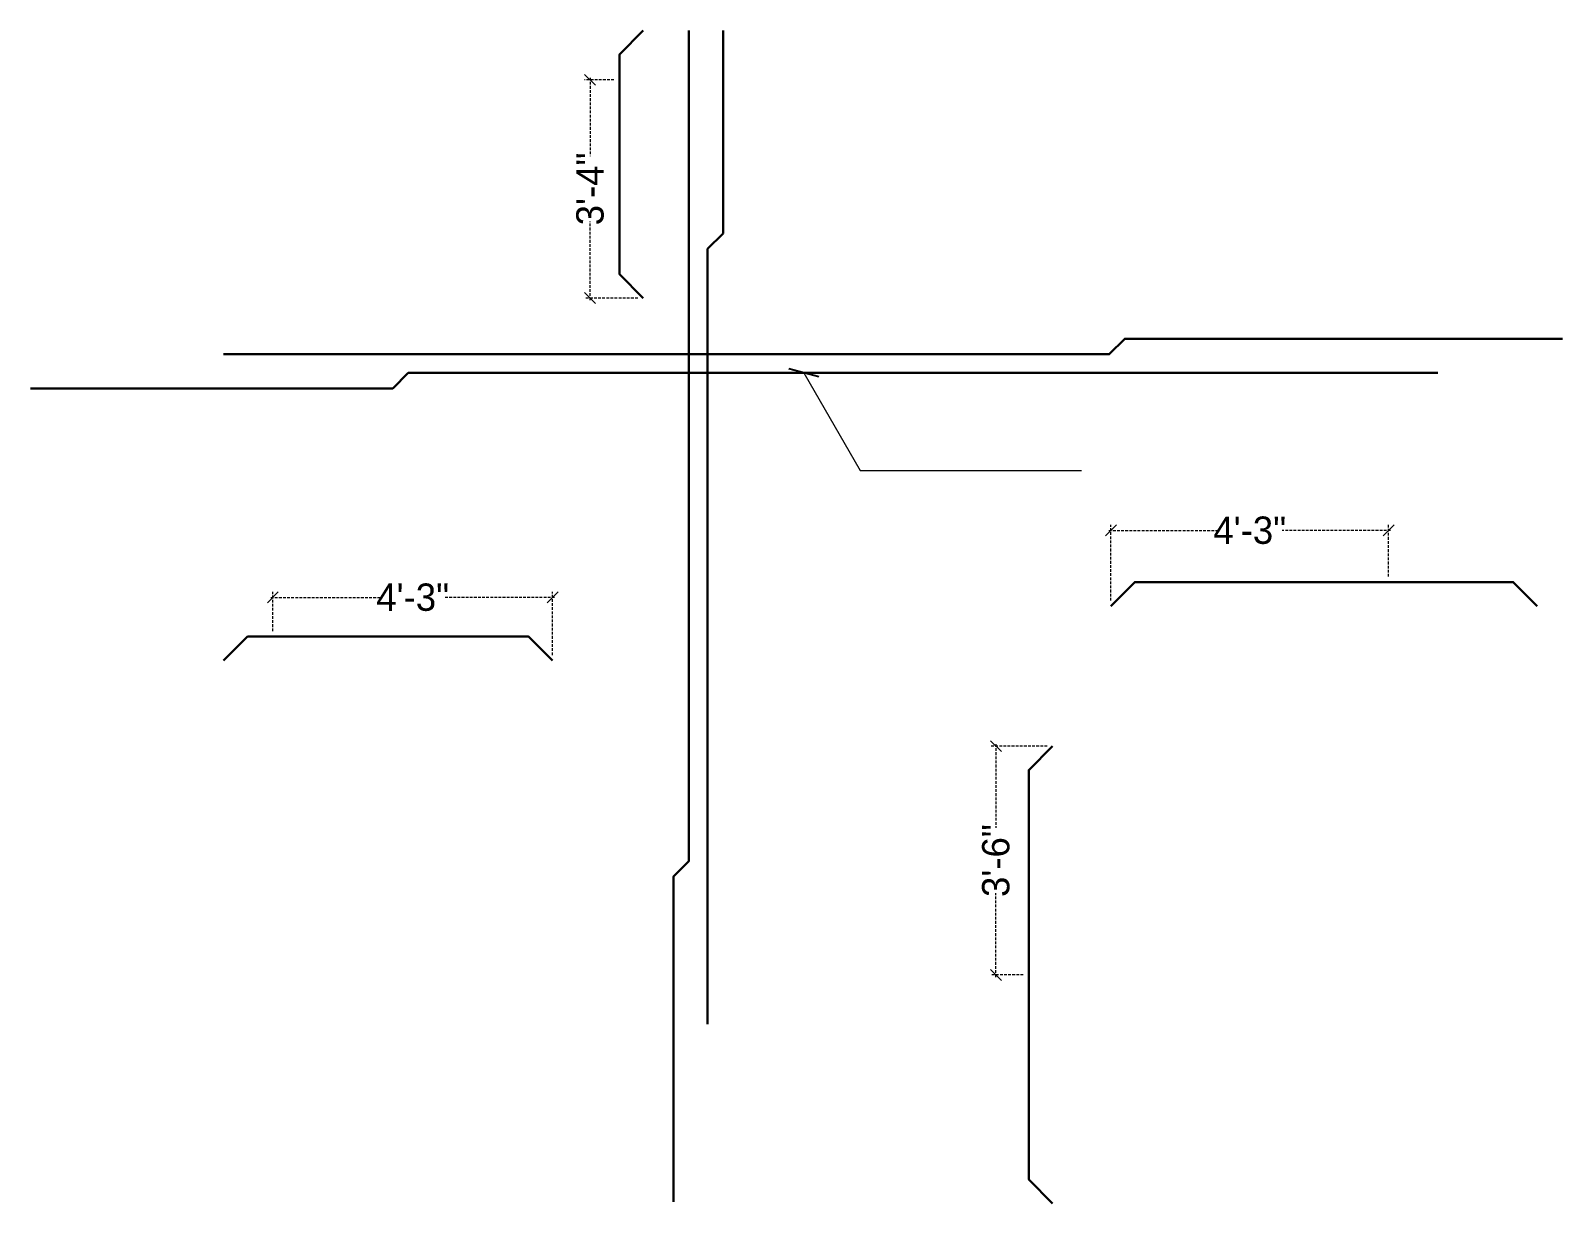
# Model space of a CAD drawing. Header units: millimetres. Extents: x -6808 to 215771, y -89660 to -16303.
# Drawn here: x 215491.1 to 215771.2, y -89659.8 to -89445.3 of the extents above; entities that cross this region are included whole.
import ezdxf

# ---------------------------------------------------------------- set-up
doc = ezdxf.new("R2010")
doc.units = ezdxf.units.MM
doc.header["$PDMODE"] = 35
doc.linetypes.add('DASHED', pattern=[0.75, 0.5, -0.25])
doc.layers.get('0').update_dxf_attribs({"color": 8})
doc.layers.add('SLAB', color=5, linetype='Continuous', lineweight=30)
doc.styles.add('SAJ', font='eurr____.ttf')
doc.dimstyles.new('SAJ', dxfattribs={"dimtxt": 5, "dimasz": 2, "dimexe": 1, "dimexo": 1, "dimgap": 0.09375, "dimtad": 0, "dimdec": 1, "dimzin": 0, "dimdsep": 46, "dimlunit": 4, "dimtxsty": 'SAJ', "dimblk": 'OBLIQUE', "dimcen": 0.125, "dimdle": 0.375, "dimadec": 0, "dimazin": 0, "dimtfac": 1, "dimtdec": 1, "dimtofl": 0, "dimtmove": 0, "dimatfit": 3, "dimldrblk": 'OBLIQUE', "dimfxl": 1, "dimtolj": 1, "dimtzin": 0, "dimlwd": 5, "dimlwe": 5, "dimarcsym": 1})

# ---------------------------------------------------------------- blocks, each defined once
blk = doc.blocks.new('_Oblique')
at = {"color": 0, "linetype": 'ByBlock', "lineweight": -2}
blk.add_line((-0.5, -0.5), (0.5, 0.5), dxfattribs=at)
blk = doc.blocks.new('*D1461')
at = {"layer": 'Defpoints', "color": 0, "transparency": 16777216}
for p in [(215667.61, -89576.22), (215677.99, -89576.22), (215673.61, -89618.06)]:
    blk.add_point(p, dxfattribs=at)
at = {"layer": 'SLAB', "color": 0, "linetype": 'DASHED', "lineweight": 18, "transparency": 16777216}
for p, q in [((215676.99, -89576.22), (215666.61, -89576.22)), ((215667.61, -89575.84), (215667.61, -89591.16)), ((215667.61, -89618.44), (215667.61, -89603.12)), ((215672.61, -89618.06), (215666.61, -89618.06))]:
    blk.add_line(p, q, dxfattribs=at)
at = {"layer": 'SLAB', "color": 0, "lineweight": 18, "transparency": 16777216, "xscale": 2, "yscale": 2, "zscale": 2}
for p, rotation in [((215667.61, -89576.22), 90), ((215667.61, -89618.06), 270)]:
    blk.add_blockref('_Oblique', p, dxfattribs=dict(at, rotation=rotation))
at = {"layer": 'SLAB', "color": 0, "lineweight": 18, "transparency": 16777216, "insert": (215667.61, -89597.14), "char_height": 5, "attachment_point": 5, "rotation": 90, "style": 'SAJ'}
blk.add_mtext('\\A1;3\'-6"', dxfattribs=at)
blk = doc.blocks.new('*D1462')
at = {"layer": 'Defpoints', "color": 0, "transparency": 16777216}
for p in [(215598.77, -89454.35), (215593.42, -89494.25), (215603.14, -89494.25)]:
    blk.add_point(p, dxfattribs=at)
at = {"layer": 'SLAB', "color": 0, "linetype": 'DASHED', "lineweight": 18, "transparency": 16777216}
for p, q in [((215597.77, -89454.35), (215592.42, -89454.35)), ((215593.42, -89453.97), (215593.42, -89468.32)), ((215593.42, -89494.63), (215593.42, -89480.28)), ((215602.14, -89494.25), (215592.42, -89494.25))]:
    blk.add_line(p, q, dxfattribs=at)
at = {"layer": 'SLAB', "color": 0, "lineweight": 18, "transparency": 16777216, "xscale": 2, "yscale": 2, "zscale": 2}
for p, rotation in [((215593.42, -89454.35), 90), ((215593.42, -89494.25), 270)]:
    blk.add_blockref('_Oblique', p, dxfattribs=dict(at, rotation=rotation))
at = {"layer": 'SLAB', "color": 0, "lineweight": 18, "transparency": 16777216, "insert": (215593.42, -89474.3), "char_height": 5, "attachment_point": 5, "rotation": 90, "style": 'SAJ'}
blk.add_mtext('\\A1;3\'-4"', dxfattribs=at)
blk = doc.blocks.new('*D1463')
at = {"layer": 'Defpoints', "color": 0, "transparency": 16777216}
for p in [(215688.63, -89536.75), (215739.41, -89546.21), (215688.63, -89550.59)]:
    blk.add_point(p, dxfattribs=at)
at = {"layer": 'SLAB', "color": 0, "linetype": 'DASHED', "lineweight": 18, "transparency": 16777216}
for p, q in [((215688.26, -89536.75), (215708.09, -89536.75)), ((215688.63, -89549.59), (215688.63, -89535.75)), ((215739.78, -89536.75), (215719.95, -89536.75)), ((215739.41, -89545.21), (215739.41, -89535.75))]:
    blk.add_line(p, q, dxfattribs=at)
at = {"layer": 'SLAB', "color": 0, "lineweight": 18, "transparency": 16777216, "xscale": 2, "yscale": 2, "zscale": 2, "rotation": 180}
blk.add_blockref('_Oblique', (215688.63, -89536.75), dxfattribs=at)
at = {"layer": 'SLAB', "color": 0, "lineweight": 18, "transparency": 16777216, "xscale": 2, "yscale": 2, "zscale": 2}
blk.add_blockref('_Oblique', (215739.41, -89536.75), dxfattribs=at)
at = {"layer": 'SLAB', "color": 0, "lineweight": 18, "transparency": 16777216, "insert": (215714.02, -89536.75), "char_height": 5, "attachment_point": 5, "style": 'SAJ'}
blk.add_mtext('\\A1;4\'-3"', dxfattribs=at)
blk = doc.blocks.new('*D1460')
at = {"layer": 'Defpoints', "color": 0, "transparency": 16777216}
for p in [(215586.55, -89549), (215535.41, -89556.18), (215586.55, -89560.56)]:
    blk.add_point(p, dxfattribs=at)
at = {"layer": 'SLAB', "color": 0, "linetype": 'DASHED', "lineweight": 18, "transparency": 16777216}
for p, q in [((215535.03, -89549), (215555.05, -89549)), ((215535.41, -89555.18), (215535.41, -89548)), ((215586.93, -89549), (215566.91, -89549)), ((215586.55, -89559.56), (215586.55, -89548))]:
    blk.add_line(p, q, dxfattribs=at)
at = {"layer": 'SLAB', "color": 0, "lineweight": 18, "transparency": 16777216, "xscale": 2, "yscale": 2, "zscale": 2, "rotation": 180}
blk.add_blockref('_Oblique', (215535.41, -89549), dxfattribs=at)
at = {"layer": 'SLAB', "color": 0, "lineweight": 18, "transparency": 16777216, "xscale": 2, "yscale": 2, "zscale": 2}
blk.add_blockref('_Oblique', (215586.55, -89549), dxfattribs=at)
at = {"layer": 'SLAB', "color": 0, "lineweight": 18, "transparency": 16777216, "insert": (215560.98, -89549), "char_height": 5, "attachment_point": 5, "style": 'SAJ'}
blk.add_mtext('\\A1;4\'-3"', dxfattribs=at)

msp = doc.modelspace()

# ---------------------------------------------------------------- linework, layer by layer
at = {"layer": 'SLAB'}
for points in [[(215603.144, -89494.251), (215598.768, -89489.875), (215598.768, -89449.723), (215603.144, -89445.347)], [(215688.63, -89550.585), (215693.006, -89546.209), (215762.201, -89546.209), (215766.577, -89550.585)], [(215586.553, -89560.558), (215582.177, -89556.182), (215530.784, -89556.182), (215526.408, -89560.558)], [(215677.985, -89659.837), (215673.609, -89655.461), (215673.609, -89580.593), (215677.985, -89576.217)]]:
    msp.add_lwpolyline(points, dxfattribs=at)
at = {"layer": 'SLAB', "linetype": 'ByBlock', "ltscale": 2}
for points in [[(215608.659, -89659.533), (215608.659, -89600.061), (215611.487, -89597.232), (215611.487, -89488.415), (215611.487, -89488.415), (215611.487, -89445.347)], [(215614.909, -89627.061), (215614.909, -89488.523), (215614.909, -89488.523), (215614.909, -89485.276), (215617.738, -89482.448), (215617.738, -89445.347)], [(215771.174, -89501.695), (215691.162, -89501.695), (215688.334, -89504.523), (215546.159, -89504.523), (215546.159, -89504.523), (215526.408, -89504.523)], [(215748.408, -89507.945), (215563.42, -89507.945), (215563.42, -89507.945), (215560.173, -89507.945), (215557.345, -89510.774), (215491.131, -89510.774)]]:
    msp.add_lwpolyline(points, dxfattribs=at)

# ---------------------------------------------------------------- dimensions: what is measured, and where the dimension line sits
at = {"layer": 'SLAB', "lineweight": 18}
for base, p1, p2, angle, picture, middle in [((215593.418, -89494.251), (215598.768, -89454.347), (215603.144, -89494.251), 90, '*D1462', (215593.418, -89474.299)), ((215586.553, -89548.996), (215535.408, -89556.182), (215586.553, -89560.558), 180, '*D1460', (215560.981, -89548.996)), ((215667.611, -89576.217), (215673.609, -89618.061), (215677.985, -89576.217), 90, '*D1461', (215667.611, -89597.139))]:
    dim = msp.add_linear_dim(base=base, p1=p1, p2=p2, angle=angle, dimstyle='SAJ', override={"dimtxt": 5, "dimlwd": 18, "dimlwe": 18}, dxfattribs=at)
    dim.commit()
    dim.dimension.update_dxf_attribs({"geometry": picture, "text_midpoint": middle})
dim = msp.add_linear_dim(base=(215688.63, -89536.751), p1=(215739.408, -89546.209), p2=(215688.63, -89550.585), dimstyle='SAJ', override={"dimtxt": 5, "dimlwd": 18, "dimlwe": 18}, dxfattribs=at)
dim.commit()
dim.dimension.update_dxf_attribs({"geometry": '*D1463', "text_midpoint": (215714.019, -89536.751)})

# ---------------------------------------------------------------- leaders
at = {"layer": 'SLAB', "lineweight": 20, "ltscale": 2}
msp.add_leader([(215632.5, -89507.945), (215642.81, -89525.791), (215683.284, -89525.791)], dimstyle='SAJ', override={"dimasz": 4, "dimlwd": 15}, dxfattribs=at)

doc.saveas('drawing.dxf')
